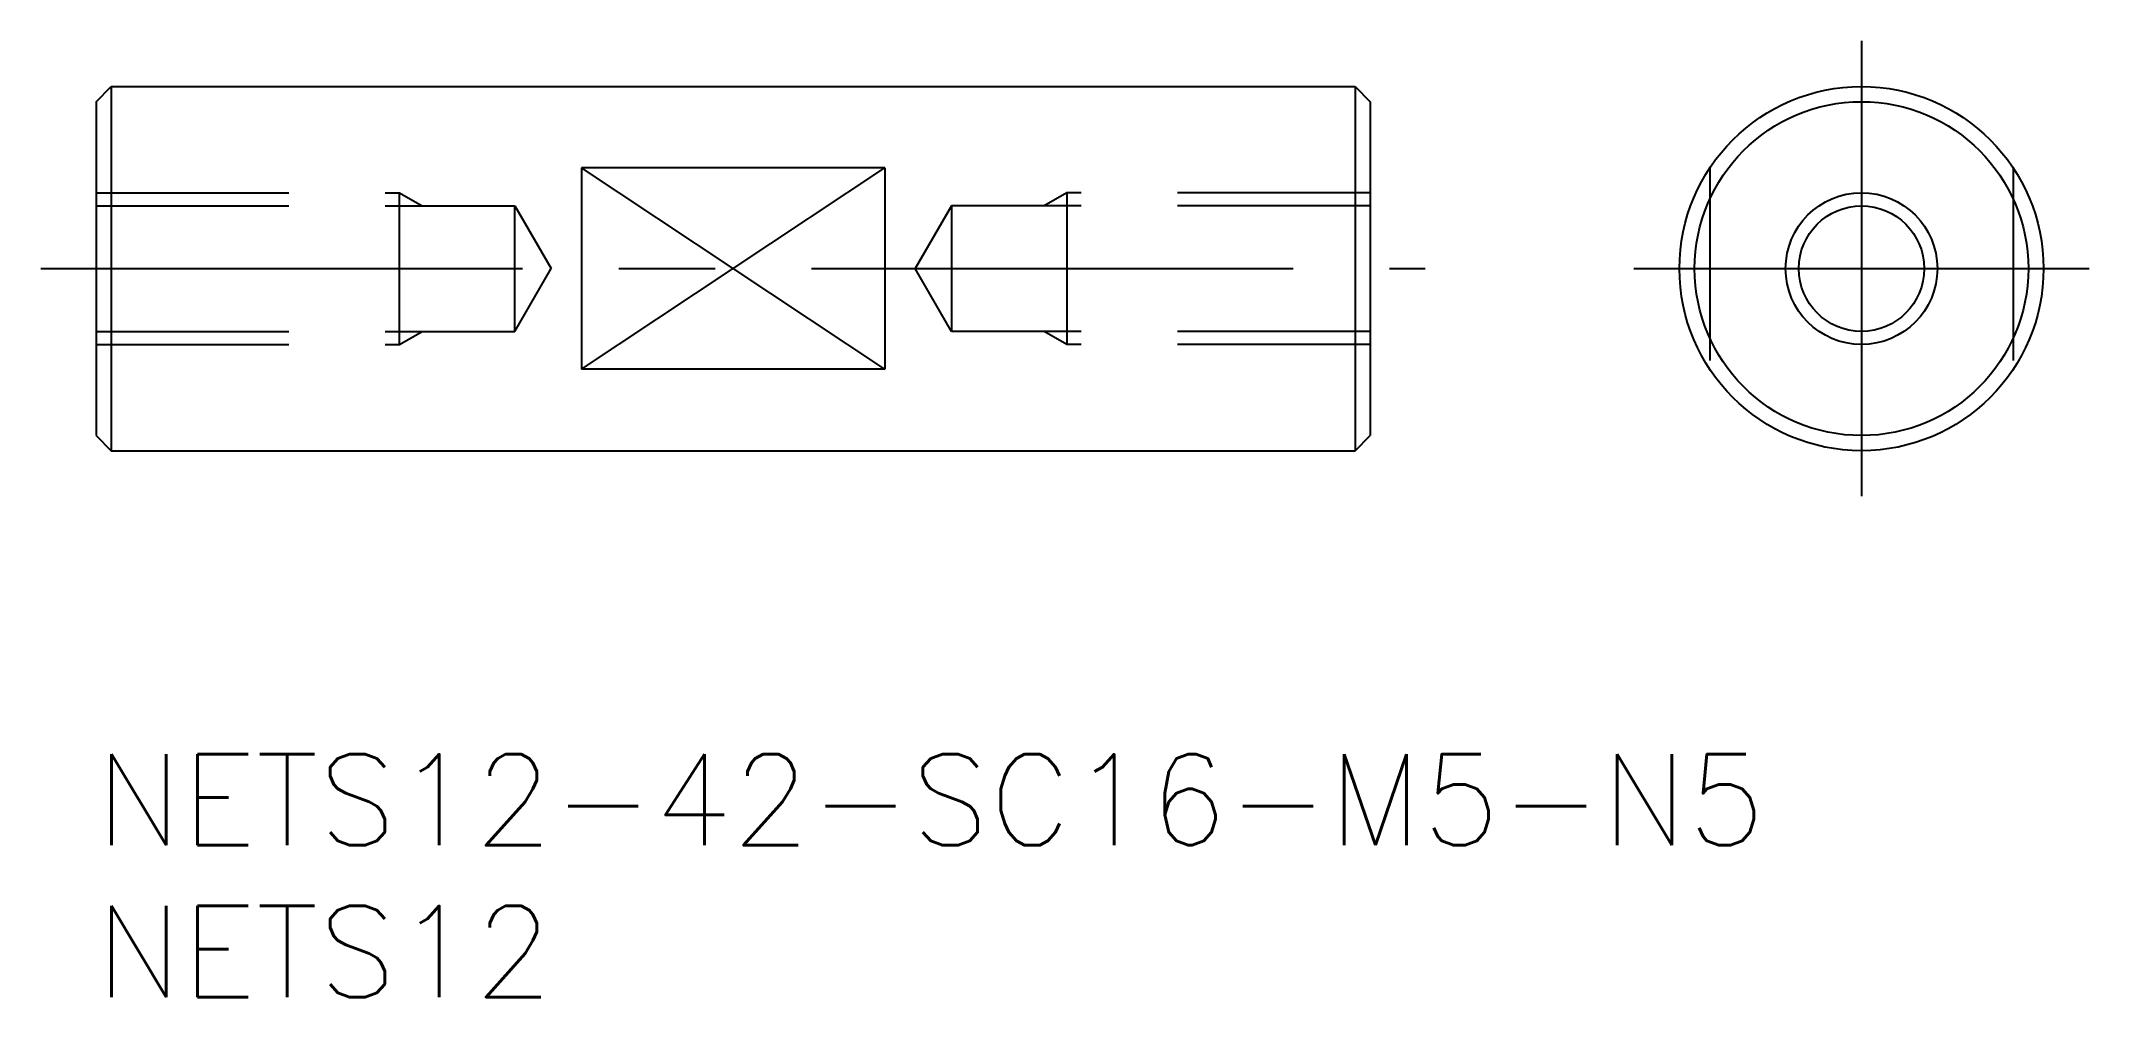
# Model space of a CAD drawing. Extents: x -1.8 to 65.7, y -8 to 23.5.
import ezdxf

# ---------------------------------------------------------------- set-up
doc = ezdxf.new("R2010")
doc.units = 0
doc.header["$LTSCALE"] = 0.5
doc.linetypes.add('CENTER', pattern=[50.8, 31.75, -6.35, 6.35, -6.35])
doc.linetypes.add('DASHED', pattern=[19.05, 12.7, -6.35])
for name, color, linetype in [('MSM_CENTER', 1, 'CENTER'), ('MSM_CONTINUOUS', 7, 'CONTINUOUS'), ('MSM_DASHED', 4, 'DASHED'), ('MSM_NARROW', 5, 'CONTINUOUS'), ('MSM_PART_NUMBER', 7, 'CONTINUOUS')]:
    doc.layers.add(name, color=color, linetype=linetype)
doc.styles.get("Standard").update_dxf_attribs({"font": 'txt.shx', "height": 3, "bigfont": 'bigfont.shx'})

# ---------------------------------------------------------------- blocks, each defined once
blk = doc.blocks.new('*U7')
at = {"layer": 'MSM_PART_NUMBER'}
blk.add_text('NETS12-42-SC16-M5-N5', height=3, dxfattribs=at).set_placement((0, -3))
blk = doc.blocks.new('*U8')
at = {"layer": 'MSM_PART_NUMBER'}
blk.add_text('NETS12', height=3, dxfattribs=at).set_placement((0, -8))

msp = doc.modelspace()

# ---------------------------------------------------------------- linework, layer by layer
at = {"layer": 'MSM_CENTER'}
for p, q in [((58.193, 23.5), (58.193, 8.5)), ((-1.815, 16), (43.815, 16)), ((50.693, 16), (65.693, 16))]:
    msp.add_line(p, q, dxfattribs=at)
at = {"layer": 'MSM_CONTINUOUS'}
for p, q in [((0, 21.5), (0.5, 22)), ((0.5, 22), (41.5, 22)), ((0.5, 22), (0.5, 10)), ((41.5, 22), (41.5, 10)), ((41.5, 22), (42, 21.5)), ((0, 21.5), (0, 10.5)), ((42, 21.5), (42, 10.5)), ((16, 19.317), (16, 12.683)), ((26, 19.317), (16, 19.317)), ((26, 19.317), (26, 12.683)), ((26, 12.683), (16, 12.683)), ((0, 10.5), (0.5, 10)), ((41.5, 10), (42, 10.5)), ((0.5, 10), (41.5, 10))]:
    msp.add_line(p, q, dxfattribs=at)
for radius in [6, 5.5, 2.067]:
    msp.add_circle((58.193, 16), radius, dxfattribs=at)
at = {"layer": 'MSM_DASHED'}
for p, q in [((53.193, 19.317), (53.193, 12.683)), ((63.193, 19.317), (63.193, 12.683)), ((0, 18.5), (10, 18.5)), ((10, 13.5), (10, 18.5)), ((10, 18.5), (10.75, 18.067)), ((32, 18.5), (31.25, 18.067)), ((42, 18.5), (32, 18.5)), ((32, 18.5), (32, 13.5)), ((0, 18.067), (13.807, 18.067)), ((13.807, 13.933), (13.807, 18.067)), ((13.807, 18.067), (15, 16)), ((28.193, 18.067), (27, 16)), ((42, 18.067), (28.193, 18.067)), ((28.193, 18.067), (28.193, 13.933)), ((13.807, 13.933), (15, 16)), ((28.193, 13.933), (27, 16)), ((0, 13.933), (13.807, 13.933)), ((10, 13.5), (10.75, 13.933)), ((42, 13.933), (28.193, 13.933)), ((32, 13.5), (31.25, 13.933)), ((0, 13.5), (10, 13.5)), ((42, 13.5), (32, 13.5))]:
    msp.add_line(p, q, dxfattribs=at)
at = {"layer": 'MSM_NARROW'}
for p, q in [((16, 12.683), (26, 19.317)), ((26, 12.683), (16, 19.317))]:
    msp.add_line(p, q, dxfattribs=at)
msp.add_circle((58.193, 16), 2.5, dxfattribs=at)

# ---------------------------------------------------------------- block references
at = {"layer": 'MSM_CONTINUOUS'}
for name in ['*U7', '*U8']:
    msp.add_blockref(name, (0, 0), dxfattribs=at)

doc.saveas('drawing.dxf')
